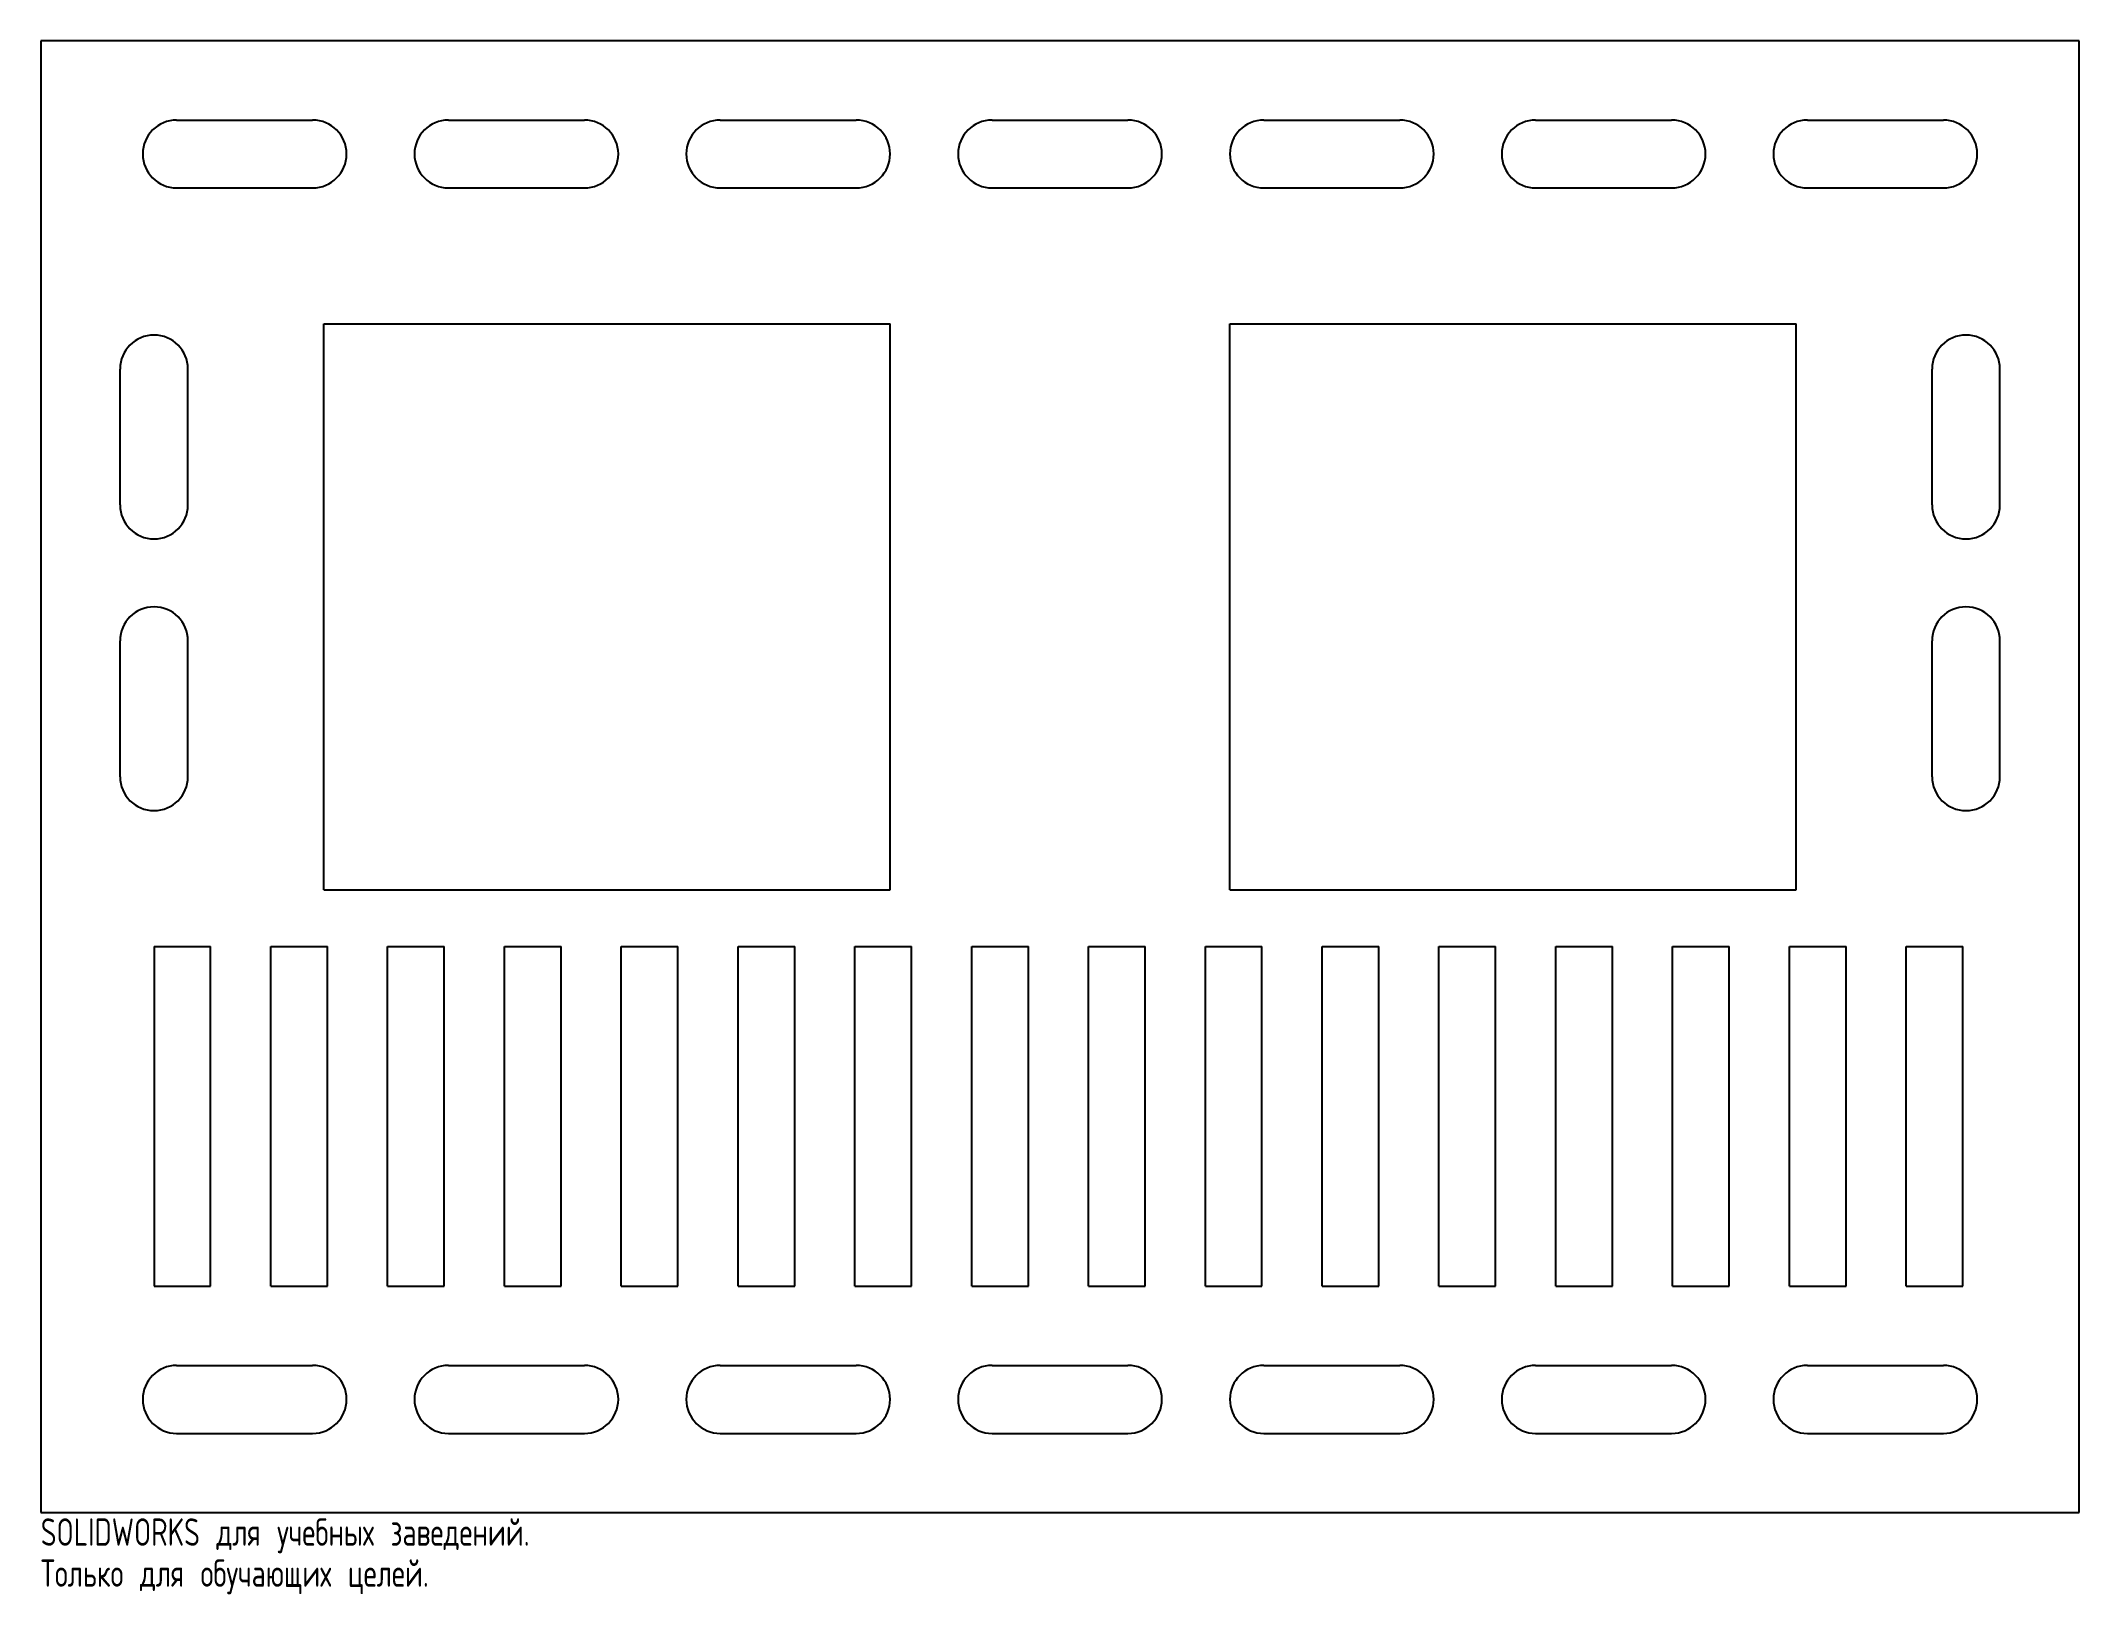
# Model space of a CAD drawing. Header units: millimetres. Extents: x 0 to 360, y -14 to 260.
import ezdxf

# ---------------------------------------------------------------- set-up
doc = ezdxf.new("R2010")
doc.units = ezdxf.units.MM
doc.styles.add('SLDTEXTSTYLE0', font='TXT', dxfattribs={"width": 0.7, "bigfont": 'bigfont'})

msp = doc.modelspace()

# ---------------------------------------------------------------- linework, layer by layer
at = {"color": 7, "linetype": 'Continuous', "lineweight": 25}
for p, q in [((0, 260), (0, 0)), ((360, 260), (0, 260)), ((360, 0), (360, 260)), ((24, 246), (48, 246)), ((72, 246), (96, 246)), ((120, 246), (144, 246)), ((168, 246), (192, 246)), ((216, 246), (240, 246)), ((264, 246), (288, 246)), ((312, 246), (336, 246)), ((24, 234), (48, 234)), ((72, 234), (96, 234)), ((120, 234), (144, 234)), ((168, 234), (192, 234)), ((216, 234), (240, 234)), ((264, 234), (288, 234)), ((312, 234), (336, 234)), ((50, 110), (50, 210)), ((50, 210), (150, 210)), ((150, 110), (150, 210)), ((210, 110), (210, 210)), ((210, 210), (310, 210)), ((310, 110), (310, 210)), ((14, 178), (14, 202)), ((26, 178), (26, 202)), ((334, 178), (334, 202)), ((346, 178), (346, 202)), ((14, 130), (14, 154)), ((26, 130), (26, 154)), ((334, 130), (334, 154)), ((346, 130), (346, 154)), ((50, 110), (150, 110)), ((210, 110), (310, 110)), ((20, 100), (20, 40)), ((20, 100), (30, 100)), ((30, 40), (30, 100)), ((40.63, 40), (40.63, 100)), ((40.63, 100), (50.63, 100)), ((50.63, 40), (50.63, 100)), ((61.26, 40), (61.26, 100)), ((61.26, 100), (71.26, 100)), ((71.26, 40), (71.26, 100)), ((81.89, 40), (81.89, 100)), ((81.89, 100), (91.89, 100)), ((91.89, 40), (91.89, 100)), ((102.52, 40), (102.52, 100)), ((102.52, 100), (112.52, 100)), ((112.52, 40), (112.52, 100)), ((123.15, 40), (123.15, 100)), ((123.15, 100), (133.15, 100)), ((133.15, 40), (133.15, 100)), ((143.78, 40), (143.78, 100)), ((143.78, 100), (153.78, 100)), ((153.78, 40), (153.78, 100)), ((164.41, 100), (174.41, 100)), ((164.41, 40), (164.41, 100)), ((174.41, 40), (174.41, 100)), ((185.04, 100), (195.04, 100)), ((185.04, 40), (185.04, 100)), ((195.04, 40), (195.04, 100)), ((205.67, 40), (205.67, 100)), ((205.67, 100), (215.67, 100)), ((215.67, 40), (215.67, 100)), ((226.3, 40), (226.3, 100)), ((226.3, 100), (236.3, 100)), ((236.3, 40), (236.3, 100)), ((246.93, 40), (246.93, 100)), ((246.93, 100), (256.93, 100)), ((256.93, 40), (256.93, 100)), ((267.56, 40), (267.56, 100)), ((267.56, 100), (277.56, 100)), ((277.56, 40), (277.56, 100)), ((288.19, 40), (288.19, 100)), ((288.19, 100), (298.19, 100)), ((298.19, 40), (298.19, 100)), ((308.82, 40), (308.82, 100)), ((308.82, 100), (318.82, 100)), ((318.82, 40), (318.82, 100)), ((329.45, 100), (339.45, 100)), ((329.45, 40), (329.45, 100)), ((339.45, 40), (339.45, 100)), ((20, 40), (30, 40)), ((40.63, 40), (50.63, 40)), ((61.26, 40), (71.26, 40)), ((81.89, 40), (91.89, 40)), ((102.52, 40), (112.52, 40)), ((123.15, 40), (133.15, 40)), ((143.78, 40), (153.78, 40)), ((164.41, 40), (174.41, 40)), ((185.04, 40), (195.04, 40)), ((205.67, 40), (215.67, 40)), ((226.3, 40), (236.3, 40)), ((246.93, 40), (256.93, 40)), ((267.56, 40), (277.56, 40)), ((288.19, 40), (298.19, 40)), ((308.82, 40), (318.82, 40)), ((329.45, 40), (339.45, 40)), ((24, 26), (48, 26)), ((72, 26), (96, 26)), ((120, 26), (144, 26)), ((168, 26), (192, 26)), ((216, 26), (240, 26)), ((264, 26), (288, 26)), ((312, 26), (336, 26)), ((24, 14), (48, 14)), ((72, 14), (96, 14)), ((120, 14), (144, 14)), ((168, 14), (192, 14)), ((216, 14), (240, 14)), ((264, 14), (288, 14)), ((312, 14), (336, 14)), ((0, 0), (360, 0))]:
    msp.add_line(p, q, dxfattribs=at)
for centre, start, end in [((24, 240), 90, 270), ((48, 240), 270, 90), ((72, 240), 90, 270), ((96, 240), 270, 90), ((120, 240), 90, 270), ((144, 240), 270, 90), ((168, 240), 90, 270), ((192, 240), 270, 90), ((216, 240), 90, 270), ((240, 240), 270, 90), ((264, 240), 90, 270), ((288, 240), 270, 90), ((312, 240), 90, 270), ((336, 240), 270, 90), ((20, 202), 0, 180), ((340, 202), 0, 180), ((20, 178), 180, 0), ((340, 178), 180, 0), ((20, 154), 0, 180), ((340, 154), 0, 180), ((20, 130), 180, 0), ((340, 130), 180, 0), ((24, 20), 90, 270), ((48, 20), 270, 90), ((72, 20), 90, 270), ((96, 20), 270, 90), ((120, 20), 90, 270), ((144, 20), 270, 90), ((168, 20), 90, 270), ((192, 20), 270, 90), ((216, 20), 90, 270), ((240, 20), 270, 90), ((264, 20), 90, 270), ((288, 20), 270, 90), ((312, 20), 90, 270), ((336, 20), 270, 90)]:
    msp.add_arc(centre, 6, start, end, dxfattribs=at)

# ---------------------------------------------------------------- texts
at = {"color": 7, "linetype": 'Continuous', "char_height": 4.8336, "attachment_point": 1, "style": 'SLDTEXTSTYLE0'}
for s, insert in [('SOLIDWORKS для учебных заведений.', (0, -1.02)), ('Только для обучающих целей.', (0, -8.27))]:
    msp.add_mtext(s, dxfattribs=dict(at, insert=insert))

doc.saveas('drawing.dxf')
